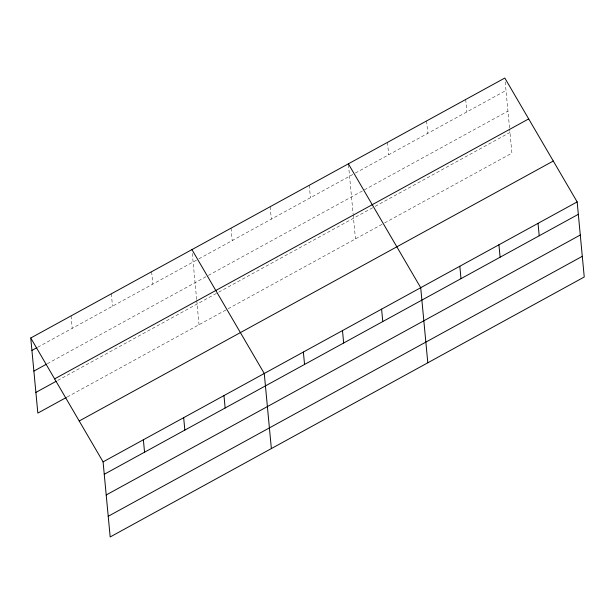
<?xml version="1.0" encoding="UTF-8"?>
<svg xmlns="http://www.w3.org/2000/svg" width="615" height="615" viewBox="0 0 615 615"><rect width="100%" height="100%" fill="white"/><g stroke="black" fill="none" stroke-linecap="round" stroke-linejoin="round"><path stroke-width="0.46" stroke-dasharray="3.08 2.31" d="M37.799 347.191L198.099 259.284M198.937 258.83L354.548 173.499M355.378 173.046L505.999 90.451M47.309 363.734L207.547 275.866M208.377 275.405L507.952 111.131M57.718 380.439L217.879 292.609M218.717 292.156L374.327 206.825M375.158 206.371L509.966 132.448M67.235 396.983L227.327 309.191M228.157 308.738L383.768 223.399M384.606 222.945L511.918 153.127L509.627 128.896M505.184 81.857L509.551 128.005M465.709 99.476L466.885 111.899M426.602 120.924L427.771 133.34M387.488 142.373L388.665 154.788M348.467 164.774L353.102 213.789M353.187 214.681L355.478 238.92M309.268 185.269L310.444 197.684M270.154 206.717L271.33 219.132M231.048 228.165L232.216 240.58M192.295 253.426L196.662 299.582M196.746 300.466L199.037 324.705M151.636 271.707L152.812 284.122M111.346 293.801L112.514 306.216M71.048 315.902L72.216 328.318"/><path stroke-width="0.92" d="M30.75 337.996L504.823 78.036L577.154 201.905L584.25 277.004L110.177 536.964L103.082 461.873L30.75 337.996L37.846 413.096L66.389 397.444M31.926 350.412L36.962 347.652M33.879 371.099L46.471 364.188M54.62 378.871L528.692 118.91M35.893 392.408L56.042 381.362M79.212 420.991L553.285 161.03M103.082 461.873L577.154 201.905M104.25 474.288L578.323 214.32M106.211 494.967L580.283 235.007M108.225 516.285L582.297 256.317M348.382 163.821L420.706 287.697L427.809 362.789M191.934 249.605L264.266 373.482L271.361 448.581M538.04 223.353L539.217 235.768M498.926 244.801L500.103 257.216M459.82 266.249L460.989 278.664M381.6 309.145L382.768 321.56M342.486 330.586L343.662 343.009M303.372 352.034L304.548 364.449M223.968 395.583L225.144 407.999M183.67 417.677L184.846 430.093M143.372 439.771L144.548 452.186"/></g></svg>
